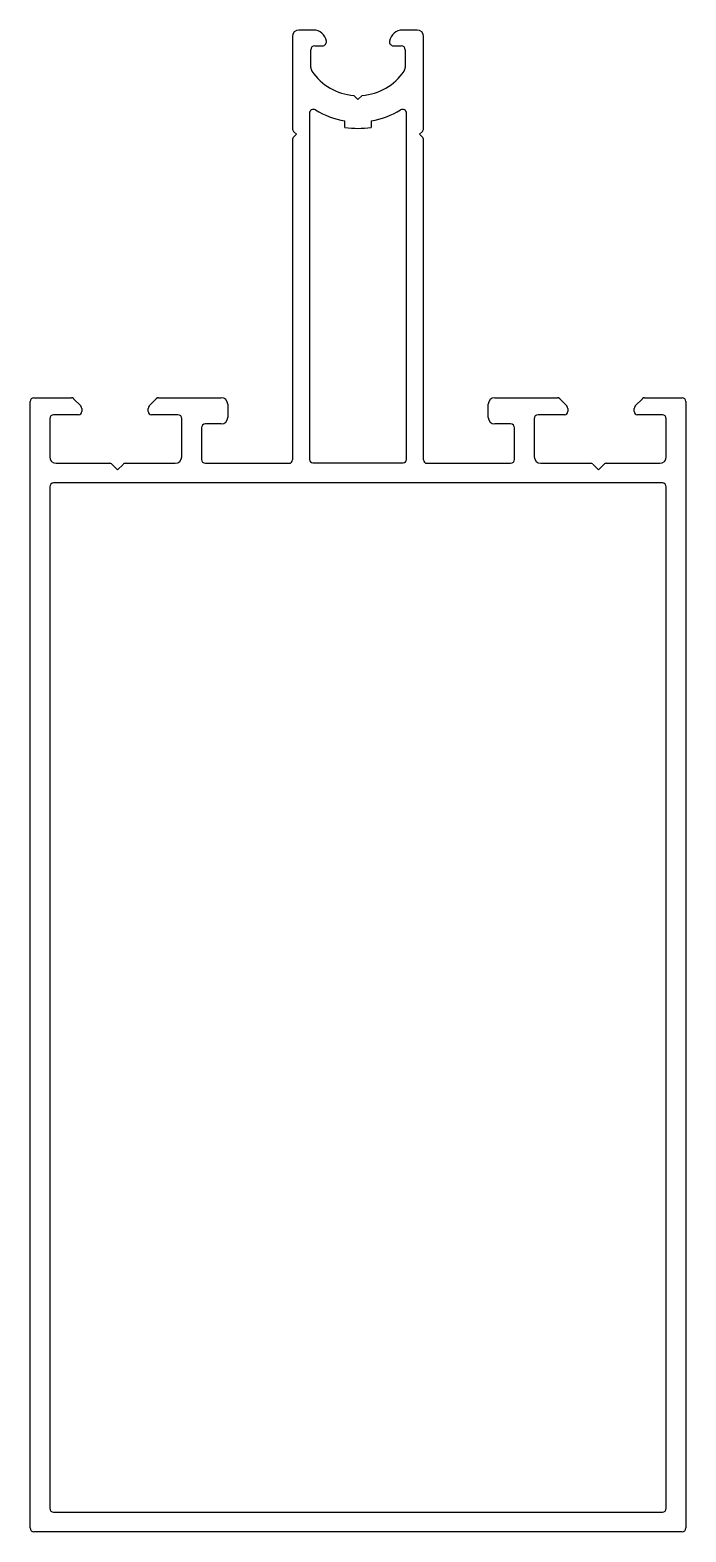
# Model space of a CAD drawing. Extents: x 249 to 299, y -5 to 109.
import ezdxf

# ---------------------------------------------------------------- set-up
doc = ezdxf.new("R2010")
doc.units = 0
doc.layers.get('0').update_dxf_attribs({"linetype": 'CONTINUOUS'})

msp = doc.modelspace()

# ---------------------------------------------------------------- linework, layer by layer
for p, q in [((270.24, 109.27), (269.14, 109.27)), ((278.14, 109.27), (277.04, 109.27)), ((268.64, 108.77), (268.64, 101.74)), ((270.04, 106.42), (270.04, 107.77)), ((270.34, 108.07), (270.93, 108.07)), ((276.34, 108.07), (276.94, 108.07)), ((277.24, 107.77), (277.24, 106.42)), ((278.64, 101.74), (278.64, 108.77)), ((273.64, 103.97), (273.33, 104.28)), ((273.95, 104.28), (273.64, 103.97)), ((269.94, 102.92), (269.94, 76.51)), ((272.64, 101.85), (272.64, 102.35)), ((274.64, 102.35), (274.64, 101.85)), ((277.34, 76.51), (277.34, 102.92)), ((268.64, 100.9), (268.64, 76.48)), ((268.73, 101.53), (268.94, 101.32)), ((268.94, 101.32), (268.73, 101.11)), ((278.34, 101.32), (278.55, 101.53)), ((278.55, 101.11), (278.34, 101.32)), ((278.64, 76.48), (278.64, 100.9)), ((248.64, -4.97), (248.64, 80.93)), ((248.94, 81.23), (251.79, 81.23)), ((251.96, 81.15), (252.52, 80.6)), ((252.59, 80.42), (252.59, 80.18)), ((257.64, 80.18), (257.64, 80.42)), ((257.71, 80.6), (258.26, 81.15)), ((258.44, 81.23), (263.21, 81.23)), ((263.71, 80.73), (263.71, 79.73)), ((283.57, 79.73), (283.57, 80.73)), ((284.07, 81.23), (288.84, 81.23)), ((289.02, 81.15), (289.57, 80.6)), ((289.64, 80.42), (289.64, 80.18)), ((294.69, 80.18), (294.69, 80.42)), ((294.76, 80.6), (295.32, 81.15)), ((295.49, 81.23), (298.34, 81.23)), ((298.64, 80.93), (298.64, -4.97)), ((250.14, 79.63), (250.14, 76.73)), ((252.34, 79.93), (250.44, 79.93)), ((259.91, 79.93), (257.89, 79.93)), ((260.21, 76.73), (260.21, 79.63)), ((263.21, 79.23), (262.01, 79.23)), ((285.27, 79.23), (284.07, 79.23)), ((287.07, 79.63), (287.07, 76.73)), ((289.39, 79.93), (287.37, 79.93)), ((296.84, 79.93), (294.94, 79.93)), ((297.14, 76.73), (297.14, 79.63)), ((261.71, 78.93), (261.71, 76.53)), ((285.57, 76.53), (285.57, 78.93)), ((250.64, 76.23), (254.69, 76.23)), ((254.9, 76.14), (255.31, 75.73)), ((255.31, 75.73), (255.73, 76.14)), ((255.94, 76.23), (259.71, 76.23)), ((262.01, 76.23), (268.39, 76.23)), ((270.19, 76.26), (277.09, 76.26)), ((278.89, 76.23), (285.27, 76.23)), ((287.57, 76.23), (291.34, 76.23)), ((291.56, 76.14), (291.97, 75.73)), ((291.97, 75.73), (292.38, 76.14)), ((292.59, 76.23), (296.64, 76.23)), ((296.84, 74.73), (250.44, 74.73)), ((250.14, 74.43), (250.14, -3.47)), ((297.14, -3.47), (297.14, 74.43)), ((250.44, -3.77), (296.84, -3.77)), ((298.34, -5.27), (248.94, -5.27))]:
    msp.add_line(p, q)
for centre, radius, start, end in [((269.14, 108.77), 0.5, 90, 180), ((270.24, 108.27), 1, 8.2132, 90), ((277.04, 108.27), 1, 90, 171.7868), ((278.14, 108.77), 0.5, 0, 90), ((270.34, 107.77), 0.3, 90, 180), ((270.93, 108.37), 0.3, 270, 8.2132), ((276.34, 108.37), 0.3, 171.7868, 270), ((276.94, 107.77), 0.3, 0, 90), ((270.54, 106.42), 0.5, 180, 214.0164), ((273.64, 108.51), 4.24, 214.0164, 265.7875), ((273.64, 108.51), 4.24, 274.2125, 325.9836), ((276.74, 106.42), 0.5, 325.9836, 360), ((270.24, 102.92), 0.3, 58.676, 180), ((273.64, 108.51), 6.24, 238.676, 260.7782), ((273.64, 108.51), 6.24, 279.2218, 301.324), ((277.04, 102.92), 0.3, 0, 121.324), ((268.94, 101.74), 0.3, 180, 225), ((268.94, 100.9), 0.3, 135, 180), ((273.64, 108.51), 6.74, 261.4676, 278.5324), ((278.34, 101.74), 0.3, 315, 0), ((278.34, 100.9), 0.3, 0, 45), ((248.94, 80.93), 0.3, 90, 180), ((251.79, 80.98), 0.25, 45, 90), ((252.34, 80.42), 0.25, 0, 45), ((257.89, 80.42), 0.25, 135, 180), ((258.44, 80.98), 0.25, 90, 135), ((263.21, 80.73), 0.5, 0, 90), ((284.07, 80.73), 0.5, 90, 180), ((288.84, 80.98), 0.25, 45, 90), ((289.39, 80.42), 0.25, 0, 45), ((294.94, 80.42), 0.25, 135, 180), ((295.49, 80.98), 0.25, 90, 135), ((298.34, 80.93), 0.3, 0, 90), ((250.44, 79.63), 0.3, 90, 180), ((252.34, 80.18), 0.25, 270, 0), ((257.89, 80.18), 0.25, 180, 270), ((259.91, 79.63), 0.3, 0, 90), ((262.01, 78.93), 0.3, 90, 180), ((263.21, 79.73), 0.5, 270, 0), ((284.07, 79.73), 0.5, 180, 270), ((285.27, 78.93), 0.3, 0, 90), ((287.37, 79.63), 0.3, 90, 180), ((289.39, 80.18), 0.25, 270, 0), ((294.94, 80.18), 0.25, 180, 270), ((296.84, 79.63), 0.3, 0, 90), ((250.64, 76.73), 0.5, 180, 270), ((254.69, 75.93), 0.3, 45, 90), ((255.94, 75.93), 0.3, 90, 135), ((259.71, 76.73), 0.5, 270, 0), ((262.01, 76.53), 0.3, 180, 270), ((268.39, 76.48), 0.25, 270, 0), ((270.19, 76.51), 0.25, 180, 270), ((277.09, 76.51), 0.25, 270, 0), ((278.89, 76.48), 0.25, 180, 270), ((285.27, 76.53), 0.3, 270, 0), ((287.57, 76.73), 0.5, 180, 270), ((291.34, 75.93), 0.3, 45, 90), ((292.59, 75.93), 0.3, 90, 135), ((296.64, 76.73), 0.5, 270, 0), ((250.44, 74.43), 0.3, 90, 180), ((296.84, 74.43), 0.3, 0, 90), ((250.44, -3.47), 0.3, 180, 270), ((296.84, -3.47), 0.3, 270, 360), ((248.94, -4.97), 0.3, 180, 270), ((298.34, -4.97), 0.3, 270, 360)]:
    msp.add_arc(centre, radius, start, end)

doc.saveas('drawing.dxf')
